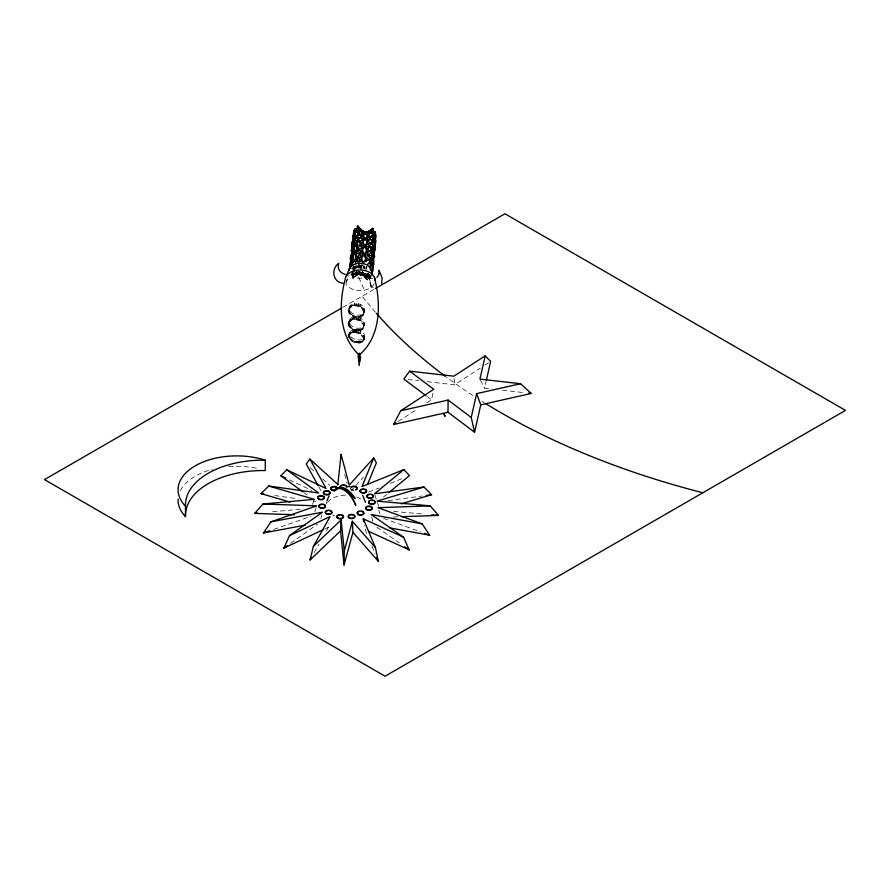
<?xml version="1.0" encoding="UTF-8"?>
<svg xmlns="http://www.w3.org/2000/svg" width="890" height="890" viewBox="0 0 890 890"><rect width="100%" height="100%" fill="white"/><g stroke="black" fill="none" stroke-linecap="round" stroke-linejoin="round"><path stroke-width="0.67" stroke-dasharray="4.45 3.34" d="M353.219 270.338L352.896 278.381L360.328 271.216M368.327 274.198L368.06 280.906L363.943 272.874M358.915 268.313L359.082 265.754L357.914 265.442L357.402 269.203M349.18 323.793C351.55 312.479 373.166 326.897 358.091 329.934M352.829 270.76L352.318 277.558L363.554 272.774M352.93 269.392L353.13 266.677M367.993 273.274L367.481 280.072L356.901 269.203M370.652 275.411L370.451 278.125L356.734 271.528M349.314 310.421C350.07 303.012 363.087 305.47 363.42 311.978C362.753 319.655 349.403 316.974 349.236 310.265M348.313 336.442C346.31 331.191 359.682 331.558 354.098 331.792A7.788 4.895 15.7 0 0 349.625 333.516M354.242 271.795L354.787 266.399M369.406 274.32L369.139 277.012L352.195 272.852M353.519 274.142L352.996 278.181L362.441 271.317M369.016 273.975L368.16 280.706L360.35 272.841M370.718 275.377L370.374 278.058L358.114 271.684M348.769 309.008L348.624 310.098A7.788 5.841 17.1 0 0 352.64 315.672L358.536 317.329C349.881 319.688 344.775 305.693 354.053 304.903A7.788 5.841 17.1 0 0 349.525 307.206M354.053 304.903C358.203 304.18 365.367 307.662 363.776 313.658L364.444 311.489M348.891 334.996L348.758 335.908A7.788 4.895 15.7 0 0 349.103 337.243M364.6 337.199C362.875 351.06 338.211 335.174 354.098 331.792M363.877 339.769C367.67 335.597 354.398 330.969 360.272 332.96C362.375 334.084 364.477 335.93 364.655 338.456C363.609 345.387 352.952 343.618 349.614 339.357M353.241 266.733L353.363 269.214L354.565 266.822M326.474 503.807L326.797 501.738M326.363 530.885L328.399 527.258L329.022 523.276M353.03 273.964L352.373 277.903L356.389 272.841M368.638 273.853L367.537 280.417L362.352 271.228M356.156 268.591L356.645 266.155M348.713 322.325L348.502 323.337A7.788 5.529 15.5 0 0 352.229 328.744L354.131 330.057C358.103 331.636 363.999 330.09 364.233 325.106M354.131 330.057C350.827 329.011 347.423 325.584 349.002 321.902M363.587 327.442C365.623 321.835 358.392 318.264 354.287 318.731A7.788 5.529 15.5 0 0 349.581 320.678M426.889 402.825L431.494 399.832L433.185 391.911M488.677 388.63L484.561 388.162L486.074 381.476M320.912 518.592L321.813 514.765M355.199 267.779L355.8 265.442M353.263 269.77L353.998 267.156M348.569 323.815L352.295 329.222M349.514 320.077L348.858 322.403L351.038 319.677L354.287 318.731M349.792 320.656L349.659 321.156C354.075 317.062 363.22 319.799 363.877 326.018M352.496 319.51L353.141 317.185L354.999 316.885L360.795 318.286A7.788 5.529 15.5 0 1 360.595 327.998L358.737 328.299A7.788 5.529 15.5 0 1 349.759 323.715A7.788 5.529 15.5 0 1 353.141 317.185M354.353 319.221L354.999 316.885M368.071 273.597L367.348 276.212L366.346 273.797M356.345 319.31L356.99 316.985M358.314 319.788L358.959 317.463M356.1 330.524L354.264 329.556M360.15 320.611L360.795 318.286M358.091 330.624L358.225 330.123C354.176 329.956 349.336 327.743 349.114 323.526M359.949 330.335L363.721 326.942M348.824 336.409L348.98 335.864L351.439 339.735L354.988 341.404M349.726 332.571L349.002 335.141L349.848 333.472M349.692 334.017L350.983 332.582M350.827 333.138L352.362 332.549L353.074 329.979L356.846 329.823L360.684 331.024A7.788 4.895 15.7 0 1 361.24 339.791L359.438 340.047A7.788 4.895 15.7 0 1 350.248 335.853A7.788 4.895 15.7 0 1 353.074 329.979M352.362 332.549L354.164 332.293L354.876 329.734M352.907 341.315L352.841 340.803A7.788 4.895 15.7 0 1 349.937 338.578M354.164 332.293L356.122 332.393L356.846 329.823M354.776 342.072L356.912 341.96L356.757 342.505M364.055 338.5L361.596 334.618L358.103 332.838L358.826 330.268M359.972 333.594L360.684 331.024M358.714 342.606L358.87 342.06L352.841 340.803M360.517 342.35L360.673 341.805L358.87 342.06M362.052 341.771L362.197 341.215L360.673 341.805M363.187 340.881L364.032 339.224M349.559 306.861L348.891 309.03L349.748 307.195M348.691 310.543L351.239 314.548L356.567 317.329M349.603 307.662L350.916 306.082M350.771 306.549L352.451 305.292M352.318 305.76L354.131 305.359L354.799 303.19L360.617 304.391A7.788 5.841 17.1 0 1 361.029 314.76L359.204 315.16A7.788 5.841 17.1 0 1 349.681 309.954A7.788 5.841 17.1 0 1 354.799 303.19M354.131 305.359L356.1 305.359L356.768 303.19M364.121 311.667L361.574 307.673L358.08 305.771L358.748 303.601M359.949 306.549L360.617 304.391M360.361 316.918L363.209 314.559L361.896 316.139L358.536 317.329M314.849 511.806L316.328 507.033M364.021 268.38C362.619 265.02 365.834 265.676 364.911 268.558M364.277 266.177L364.466 268.457M312.524 504.419L313.892 500.603M347.411 278.615L346.065 282.074L347.523 278.603M345.865 283.532L348.991 275.466M354.109 270.36L354.832 268.635M363.064 315.027L363.921 313.191M314.159 552.657L318.909 544.191M356.378 266.355L354.976 268.513L353.297 266.956M355.789 268.202L357.235 266.01M356.156 272.073L353.831 275.199L353.686 271.205M359.271 267.901L361.607 264.764M355.043 266.889L360.406 267.79L362.82 264.753M351.35 490.546L355.066 486.441M355.989 485.417L363.398 477.207M363.12 268.535L364.978 266.744M362.998 314.57L358.681 316.862M372.665 278.526L369.105 278.314L370.93 286.847L371.597 286.369M383.501 496.998L387.662 493.572M361.474 329.189L362.72 328.199M361.985 341.259L363.343 340.336M290.652 543.301L317.752 524.021M398.13 421.526L416.542 409.556M427.178 381.665L454.645 384.78L480.177 368.182M484.816 365.167L490.624 361.385M342.995 307.272L375.435 288.538M352.307 268.491L359.549 264.619M324.694 528.994L328.399 527.258M358.258 266.054L360.406 267.79L364.21 266.099M368.627 492.137L378.851 487.998M390.343 483.348L401.835 478.686M273.753 529.372L311.155 516.3M359.082 265.754L362.708 265.365L363.231 269.114M362.786 272.362L350.571 274.765L366.647 273.185M356.245 330.034L360.083 329.834M354.42 266.555L356.779 266.199M388.129 500.647L422.082 496.008M362.097 272.462L356.757 272.073M272.607 511.75L302.9 508.991M393.402 516.99L398.865 516.801M356.857 341.816C374.39 341.805 352.195 325.54 349.425 336.142M353.975 274.487L367.359 275.366M393.625 511.439L422.172 513.964M407.954 379.496L418.934 380.742M502.416 390.187L524.399 392.679M351.239 273.731L370.084 276.134M274.765 495.541L298.083 498.823M313.18 500.948L315.928 501.326M352.807 267.868L355.488 268.313M357.669 272.396L371.063 274.632M354.609 272.618L372.031 275.511M352.618 273.597L371.386 276.712M351.572 273.096L371.052 277.024M356.1 305.359L358.08 305.771M356.223 331.703L358.303 332.17M356.056 331.892L358.258 332.281M356.122 332.393L358.103 332.838M373.31 287.492L370.93 286.847M371.219 286.591L369.395 278.069L371.308 286.625M383.668 518.358L420.692 531.931M289.473 479.888L311.7 490.446M350.315 267.623L353.653 269.358M353.219 340.681L350.526 338.645L349.381 336.075M359.883 306.104L361.496 307.217M376.937 527.269L399.176 542.856M360.083 320.133L361.64 321.257M303.857 492.548L307.15 494.94M427.067 396.506L431.494 399.832M358.203 266.243L360.194 267.834M367.181 273.419L371.163 276.601M367.915 273.853L370.062 275.589M310.343 467.695L314.448 471.433M322.658 478.909L329.856 485.439M352.529 264.975L355.455 267.923M356.311 265.732L356.79 266.388A4.061 2.781 0.5 0 0 363.81 266.088M358.459 264.341L360.406 267.79M318.765 486.73L321.401 491.525M480.5 380.253L484.561 388.162M359.838 264.842L361.596 268.279M355.677 270.415L364.377 290.207M366.524 533.422L364.299 525.556M371.864 546.093L375.079 553.691M362.842 265.353L363.843 267.768M367.537 273.964L368.983 277.724L368.849 273.731M377.46 502.438L378.751 506.332M374.901 494.962L376.481 499.746M378.784 510.115L379.952 513.775M344.675 474.426L347.089 483.515M348.279 336.331L348.669 337.877M371.786 517.112L372.988 522.33M363.921 266.032L364.411 268.457M454.111 378.639L454.645 384.78M361.562 265.709L361.841 269.536M353.541 267.2L353.63 269.87M360.328 265.843L360.339 269.692M353.875 490.423A3.304 1.902 0 0 1 351.539 489.867M351.005 489.467A3.304 1.902 0 0 1 350.571 488.51M353.875 489.945A3.304 1.902 0 0 1 350.682 488.532M484.316 402.758A671.327 387.584 0 0 1 481.98 401.312M472.812 395.449A671.327 387.584 0 0 1 446.58 377.226M375.402 312.223A671.327 387.584 0 0 1 362.252 296.159M374.245 283.765A15.052 10.313 0.5 0 1 360.506 290.63A15.052 10.313 0.5 0 1 346.154 284.244M368.827 275.288A10.936 7.498 0.5 0 1 351.138 274.954M362.453 264.886A4.061 2.781 0.5 0 1 358.392 265.053M180.392 490.69A58.64 33.853 0 0 1 212.488 469.286M228.619 466.594A58.64 33.853 0 0 1 258.934 468.796M334.429 515.833A19.825 11.448 0 0 1 332.426 514.876M327.587 502.472A19.825 11.448 0 0 1 331.714 498.7L334.651 497.232A19.825 11.448 0 0 1 345.576 495.14M356.668 496.909A19.825 11.448 0 0 1 362.274 499.98M348.023 323.626C348.424 330.969 360.595 334.128 364.166 327.52C366.591 318.798 349.559 314.482 348.023 323.626M348.157 310.387C348.468 318.587 363.732 321.156 364.577 312.101C364.266 303.891 348.991 301.332 348.157 310.387"/><path stroke-width="1.33" d="M374.434 277.391C380.909 302.989 381.332 335.341 360.15 354.198C360.428 353.241 358.792 353.03 358.548 353.853L359.282 365.556L360.194 353.753L359.927 354.365M349.203 270.527L349.214 268.324M359.304 364.5L359.315 363.776M447.982 412.237L448.093 400.066L400.723 410.746L393.536 424.519L447.982 412.237L474.581 432.24L480.778 404.839L476.628 393.625L520.55 383.724L531.263 393.447L480.778 404.839M352.952 532.365L378.283 561.301L375.447 547.617L352.384 521.284L352.952 532.365L344.041 564.961L344.285 550.943L341.104 519.927L313.391 546.349L310.087 559.921L340.559 530.885L341.104 519.927M359.972 261.693L360.027 259.279M379.151 271.784L378.84 274.565L376.937 277.602M351.572 264.964L352.752 235.472M351.672 265.264L351.995 257.221M352.218 251.859L352.373 247.843M353.208 262.25L353.797 247.509M354.276 235.45L354.498 230.087M356.801 245.896L356.323 257.955L358.67 262.55M357.446 229.809L357.602 225.782L358.781 228.074M371.964 248.41L371.486 260.481L367.759 264.063M372.61 232.323L372.765 228.307L369.05 231.889M372.91 271.216L373.555 252.148M351.094 265.153L353.63 231.166M351.55 262.606L351.962 257.166M352.362 251.725L352.874 244.928M353.486 236.773L353.686 234.059M352.574 263.896L352.874 259.813M353.074 257.099L354.698 235.349M354.91 232.635L355.21 228.552L358.637 230.21M355.444 263.307L356.656 246.997M356.968 242.926L357.168 240.2M357.469 236.128L358.18 226.616L363.465 232.045M371.208 257.677L370.296 269.915L372.12 271.784L372.02 269.125M371.62 252.237L371.82 249.523M372.632 238.654L373.344 229.131L366.602 232.001M371.976 272.629L372.587 264.475M372.888 260.392L373.5 252.237M372.131 274.153L372.943 263.284M373.344 257.844L375.969 240.689L354.531 237.118L349.681 265.999M350.749 265.053L354.276 229.976M351.494 260.692L352.04 255.297M352.44 251.247L352.852 247.209M353.397 241.802L353.797 237.764M354.209 233.714L354.609 229.665L357.213 230.187M352.462 261.582L354.632 240M354.899 237.296L355.577 230.555L367.692 232.101M355.466 259.646L356.812 246.163M357.09 243.46L358.303 231.322L367.67 231.934M370.618 262.172L371.03 258.122M371.575 252.727L371.976 248.677M372.521 243.282L373.466 233.836L361.362 230.866M373.355 254.084L373.622 251.392M374.846 239.243L375.38 233.847L362.397 231.233M371.653 274.02L371.92 271.317M372.465 265.921L372.743 263.218M374.234 248.377L374.501 245.685M375.18 238.943L375.714 233.536M337.766 485.083L341.081 454.389L349.247 485.095L373.711 458.005L376.381 462.833L367.637 484.16M340.536 458.862L341.081 454.389M349.97 268.368L354.598 232.056L358.614 232.735M350.482 266.277L351.172 260.904M351.517 258.211L352.028 254.173M352.373 251.481L352.885 247.453M354.42 235.349L355.277 228.63L375.346 239.065L374.323 247.131M352.629 258.634L355.533 235.772L375.091 231.923L374.746 234.615L375.024 231.856L372.354 232.134M356.979 230.02L357.502 225.982L373.132 241.702L371.586 253.806M355.399 259.357L357.969 239.188L372.654 228.508M370.73 260.536L371.074 257.844M373.288 255.208L373.8 251.169M373.299 257.143L373.978 251.77M374.323 249.078L374.835 245.039M375.18 242.358L376.036 235.628L373.355 235.183M350.749 259.98L352.952 246.853M353.397 244.227L353.831 241.602M354.276 238.976L354.709 236.351M355.155 233.725L355.599 231.1L374.913 246.708L372.932 258.523M351.583 264.419L352.017 261.793M352.685 257.855L355.099 243.404L375.402 234.393L374.968 237.018M357.469 230.21L358.125 226.26L372.376 251.536L370.618 262.038M355.455 259.513L357.213 249.011L373.288 228.786L372.632 232.724M474.581 432.24L471.233 417.466L476.628 393.625M486.374 380.13L490.624 361.385L485.195 355.822L479.921 379.118L520.55 383.724M366.001 269.281L366.713 266.466M344.285 550.943L352.384 521.284M351.517 251.08L355.499 236.707L374.145 255.608L372.699 260.837M350.115 258.745L354.098 244.372L375.547 247.943L373.366 255.786M357.591 233.091L358.314 230.477L371.33 261.838L369.884 267.067M351.795 261.46L354.331 252.315L375.313 240M355.444 261.927L356.167 259.313L373.477 233.002M381.654 283.888L382.088 277.747L379.007 270.237L379.185 271.762M373.711 458.005L362.007 486.552L403.849 469.62L409.5 475.594L388.707 492.715M326.953 500.703L329.111 495.83M323.459 529.572L283.877 548.118L289.528 535.613L322.414 512.217L270.938 521.84L263.44 532.976L305.192 525.178M345.81 276.857L349.781 268.213M313.391 546.349L330.045 516.634L289.528 535.613M310.087 559.921L311.444 557.496M359.883 260.97L373.199 240.5M337.911 484.527L309.876 459.04L306.227 463.968L318.108 485.528M363.943 261.638L366.28 258.501M367.837 256.42L372.498 250.157L372.354 246.152M485.195 355.822L453.889 376.181L409.689 371.175L403.826 379.029L425.965 395.672M294.512 514.743L254.707 513.385L262.984 504.007L314.359 499.323L268.747 486.018L261.037 493.605L290.051 502.082M302.767 491.747L280.828 475.772L286.758 469.786L326.085 488.476L309.876 459.04M403.849 469.62L374.512 493.772L423.952 487.019L431.583 494.707L401.19 503.862M283.877 548.118L287.27 545.703M400.723 410.746L433.753 389.275L409.689 371.175M393.536 424.519L395.828 423.017M353.352 261.115L374.824 247.898M341.793 307.973L44.5 479.61L385.059 676.222L845.5 410.39L504.942 213.778L375.435 288.538M364.366 262.027L374.022 256.865L373.833 251.536M369.406 266.844L373.021 265.554M270.938 521.84L316.695 505.843L262.984 504.007M263.44 532.976L269.892 530.729M423.952 487.019L377.037 501.137L430.226 505.854L438.481 515.41L401.601 516.701M426.154 495.452L431.583 494.707M254.707 513.385L257.466 513.13M359.393 358.281C355.933 360.35 363.331 359.338 358.893 358.314C355.566 355.511 363.665 356.879 359.293 358.37M430.226 505.854L378.016 507.689L422.172 523.876L429.636 535.213L389.998 527.937M431.683 514.809L438.481 515.41M528.515 393.135L531.263 393.447M359.26 356.668L357.902 355.955M268.747 486.018L318.687 493.038L286.758 469.786M261.037 493.605L263.785 493.995M347.89 486.43L349.904 486.752M359.638 230.866L370.362 232.646M361.296 233.18L369.339 234.515M353.53 250.846L350.849 250.402L353.363 252.727L374.812 256.287L373.132 254.74M357.802 261.782L352.44 260.892L351.772 242.225M368.527 263.574L373.889 264.464L373.455 252.46M422.172 523.876L371.175 514.509L403.559 537.215L409.178 549.875L368.605 531.308M343.039 283.231C332.671 282.353 330.791 268.691 338.779 263.273C336.876 268.235 339.98 273.152 345.164 274.365M424.53 533.344L429.636 535.213M363.687 521.484L363.276 518.781L403.559 537.215M280.828 475.772L285.768 478.119M358.993 354.431L358.548 353.853M404.728 546.76L409.178 549.875M448.093 400.066L471.233 417.466M353.33 243.048L373.166 264.419M362.263 261.771L354.209 253.572L354.02 248.232M353.408 243.259L356.122 246.241M363.387 254.162L365.2 256.142M359.382 355.143C338.845 336.598 338.589 305.014 344.986 280.027A15.052 10.313 0.5 0 1 360.35 269.993A15.052 10.313 0.5 0 1 375.079 280.595M362.697 495.33L365.49 502.327M363.276 518.781L375.447 547.617M376.681 557.496L378.283 561.301M363.165 262.684L357.335 247.631L357.101 240.956M358.036 237.986L366.413 260.859M340.559 530.885L344.041 564.961M353.541 234.904L353.92 245.562M351.639 249.823L351.973 259.157M185.498 516.601L185.498 506.221A58.64 33.853 0 0 1 195.255 465.804A58.64 33.853 0 0 1 265.264 460.163L265.264 470.554A77.653 44.834 0 0 0 185.498 516.601A58.64 33.853 0 0 1 178.1 499.09M334.963 490.59A3.304 1.902 0 0 1 330.813 488.922A3.304 1.902 0 0 1 334.395 486.852A3.304 1.902 0 0 1 337.299 489.244M336.965 489.3A3.304 1.902 0 0 1 335.764 490.001M334.963 490.19A3.304 1.902 0 0 1 330.813 488.51A3.304 1.902 0 0 1 334.395 486.441A3.304 1.902 0 0 1 337.299 488.844M326.752 491.091A3.304 1.902 0 0 1 329.745 493.805A3.304 1.902 0 0 1 324.216 494.228A3.304 1.902 0 0 1 325.896 491.158M322.992 504.541A3.304 1.902 0 0 1 324.672 507.611A3.304 1.902 0 0 1 319.143 507.189A3.304 1.902 0 0 1 322.136 504.474M331.458 511.583A3.304 1.902 0 0 1 329.99 514.264A3.304 1.902 0 0 1 325.495 513.196A3.304 1.902 0 0 1 327.743 510.693M329.445 510.693A3.304 1.902 0 0 1 330.935 511.194M343.028 516A3.304 1.902 0 0 1 341.571 518.681A3.304 1.902 0 0 1 337.065 517.602A3.304 1.902 0 0 1 339.312 515.11M341.026 515.11A3.304 1.902 0 0 1 342.505 515.61M354.754 516.222A3.304 1.902 0 0 1 351.561 518.614A3.304 1.902 0 0 1 348.368 516.222M348.702 515.755A3.304 1.902 0 0 1 349.904 515.054M350.704 514.865A3.304 1.902 0 0 1 352.418 514.865M353.208 515.054A3.304 1.902 0 0 1 354.42 515.755M363.721 512.818A3.304 1.902 0 0 1 361.663 515.099A3.304 1.902 0 0 1 357.546 514.12A3.304 1.902 0 0 1 358.881 511.661M361.396 511.472A3.304 1.902 0 0 1 363.398 512.362M371.341 507.078A3.304 1.902 0 0 1 370.129 510.215A3.304 1.902 0 0 1 365.712 508.257A3.304 1.902 0 0 1 370.652 506.766M374.212 501.048A3.304 1.902 0 0 1 374.212 503.751A3.304 1.902 0 0 1 369.539 503.751A3.304 1.902 0 0 1 369.539 501.048M371.019 500.558A3.304 1.902 0 0 1 372.732 500.558M371.764 494.773A3.304 1.902 0 0 1 372.454 497.777A3.304 1.902 0 0 1 367.259 497.388A3.304 1.902 0 0 1 369.261 494.584M364.155 489.433A3.304 1.902 0 0 1 366.001 492.37A3.304 1.902 0 0 1 360.595 492.37A3.304 1.902 0 0 1 362.441 489.433M354.721 486.674A3.304 1.902 0 0 1 356.211 489.867M351.539 487.164A3.304 1.902 0 0 1 353.019 486.674M340.581 488.221A3.304 1.902 0 0 1 341.104 485.918M342.583 485.417A3.304 1.902 0 0 1 344.297 485.417M345.776 485.918A3.304 1.902 0 0 1 346.299 486.307M346.633 486.774A3.304 1.902 0 0 1 346.744 487.264A3.304 1.902 0 0 0 343.006 484.894A3.304 1.902 0 0 0 340.581 487.742M351.005 487.086A3.304 1.902 0 0 1 356.211 486.697A3.304 1.902 0 0 1 355.522 489.7M702.811 492.771A671.327 387.584 0 0 1 485.473 403.482M445.478 376.414A671.327 387.584 0 0 1 376.325 313.28M349.815 268.235A10.914 7.487 0.5 0 1 365.757 264.386M366.691 264.831A10.914 7.487 0.5 0 1 370.551 268.624M358.859 259.925A4.061 2.781 0.5 0 1 359.894 259.78M185.498 506.221A77.653 44.834 0 0 1 265.264 460.163M358.525 360.584C359.393 363.042 361.207 359.048 358.57 360.528M334.251 490.39L333.906 490.924L334.295 490.368A19.869 11.759 58.7 0 1 343.607 488.866L348.557 491.58L355.132 498.623L353.942 496.653A19.725 10.535 63.5 0 0 339.579 487.52L338.879 487.809C348.124 487.153 352.874 498.189 355.744 505.431A19.747 10.547 63.5 0 0 334.251 490.379M443.843 414.15L445.045 416.12L443.843 414.15M319.365 499.524A3.304 1.902 0 0 0 324.316 497.866A3.304 1.902 0 0 0 319.365 496.22A3.304 1.902 0 0 0 319.365 499.524M324.416 493.939A3.304 1.902 0 0 0 329.945 493.082A3.304 1.902 0 0 0 325.896 490.746A3.304 1.902 0 0 0 324.416 493.939M360.962 492.159A3.304 1.902 0 0 0 366.491 491.302A3.304 1.902 0 0 0 362.441 488.966A3.304 1.902 0 0 0 360.962 492.159M367.781 497.377A3.304 1.902 0 0 0 373.31 496.52A3.304 1.902 0 0 0 369.261 494.184A3.304 1.902 0 0 0 367.781 497.377M369.539 503.273A3.304 1.902 0 0 0 375.068 502.416A3.304 1.902 0 0 0 371.019 500.091A3.304 1.902 0 0 0 369.539 503.273M366.669 509.303A3.304 1.902 0 0 0 372.198 508.446A3.304 1.902 0 0 0 368.149 506.11A3.304 1.902 0 0 0 366.669 509.303M358.203 514.186A3.304 1.902 0 0 0 363.721 513.33A3.304 1.902 0 0 0 359.682 510.994A3.304 1.902 0 0 0 358.203 514.186M349.225 517.657A3.304 1.902 0 0 0 354.754 516.801A3.304 1.902 0 0 0 350.704 514.465A3.304 1.902 0 0 0 349.225 517.657M337.833 517.902A3.304 1.902 0 0 0 343.362 517.046A3.304 1.902 0 0 0 339.312 514.709A3.304 1.902 0 0 0 337.833 517.902M326.263 513.486A3.304 1.902 0 0 0 331.781 512.629A3.304 1.902 0 0 0 327.743 510.293A3.304 1.902 0 0 0 326.263 513.486M319.799 507.322A3.304 1.902 0 0 0 325.328 506.466A3.304 1.902 0 0 0 321.279 504.129A3.304 1.902 0 0 0 319.799 507.322M318.676 498.878A3.304 1.902 0 0 0 324.205 498.022A3.304 1.902 0 0 0 320.155 495.697A3.304 1.902 0 0 0 318.676 498.878"/></g></svg>
